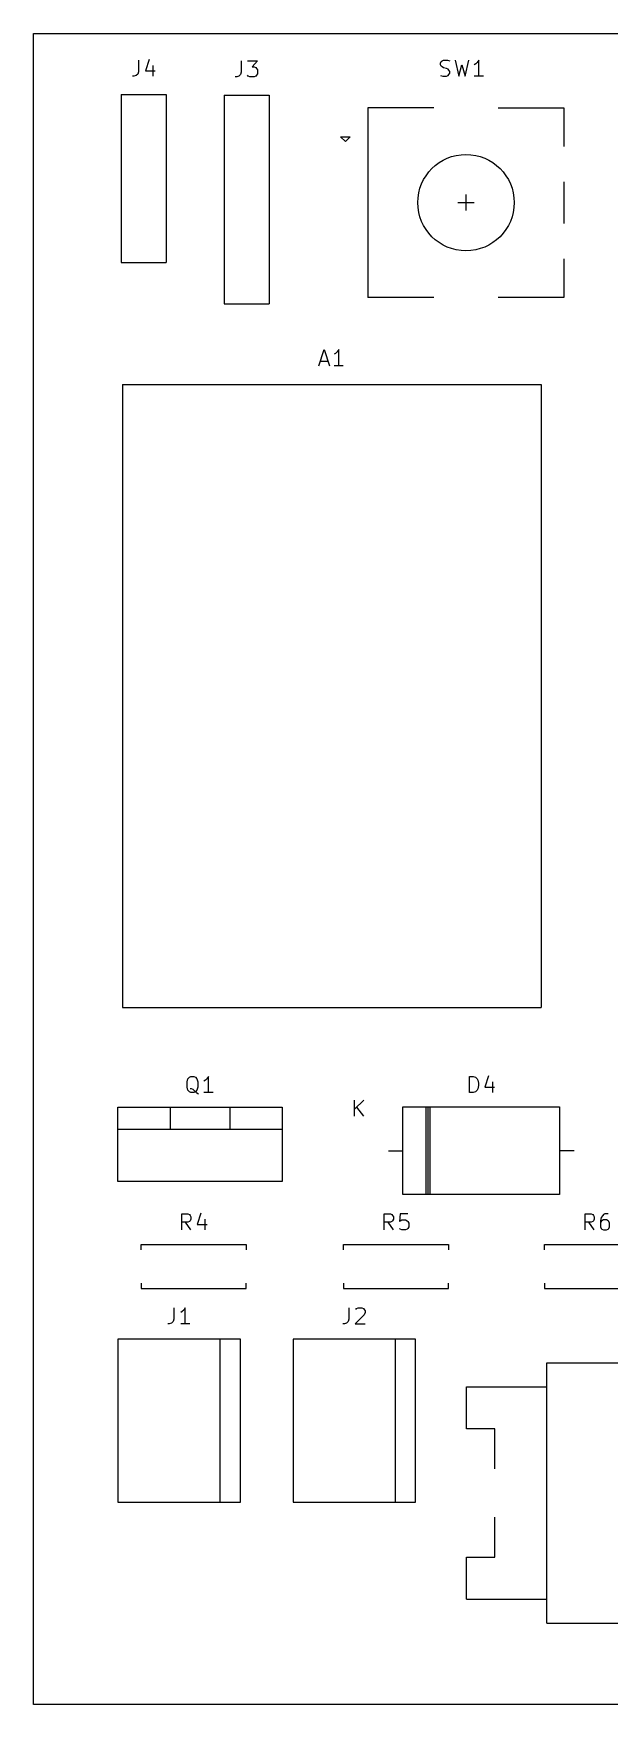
# Model space of a CAD drawing. Header units: millimetres. Extents: x 20 to 124, y -124 to -20.
# Drawn here: x 20 to 55.9, y -124 to -20 of the extents above; entities that cross this region are included whole.
import ezdxf

# ---------------------------------------------------------------- set-up
doc = ezdxf.new("R2010")
doc.units = ezdxf.units.MM
doc.layers.add('Edge.Cuts', color=254, linetype='CONTINUOUS', true_color=0xd0d2cd)
doc.layers.add('F.Silkscreen', color=41, linetype='CONTINUOUS', true_color=0xf2eda1)

msp = doc.modelspace()

# ---------------------------------------------------------------- linework, layer by layer
at = {"layer": 'Edge.Cuts', "linetype": 'CONTINUOUS'}
for p, q in [((20, -20), (124, -20)), ((20, -124), (20, -20)), ((124, -124), (20, -124))]:
    msp.add_line(p, q, dxfattribs=at)
at = {"layer": 'F.Silkscreen', "linetype": 'CONTINUOUS'}
for p, q in [((26.536666, -21.669819), (26.536666, -22.384104)), ((27.203333, -21.6222), (26.965238, -22.336485)), ((32.936666, -21.699819), (32.936666, -22.414104)), ((33.317619, -21.699819), (33.936666, -21.699819)), ((33.936666, -21.699819), (33.603333, -22.080771)), ((45.336667, -21.850295), (45.384286, -21.755057)), ((45.384286, -21.755057), (45.431905, -21.707438)), ((45.431905, -21.707438), (45.527143, -21.659819)), ((45.527143, -21.659819), (45.765238, -21.659819)), ((45.765238, -21.659819), (45.908095, -21.707438)), ((46.241429, -21.659819), (46.479524, -22.659819)), ((46.860476, -22.659819), (47.098572, -21.659819)), ((47.622381, -21.802676), (47.527143, -21.897914)), ((47.717619, -21.659819), (47.622381, -21.802676)), ((47.717619, -22.659819), (47.717619, -21.659819)), ((26.250952, -22.669819), (26.155714, -22.669819)), ((26.393809, -22.6222), (26.250952, -22.669819)), ((26.489047, -22.526961), (26.393809, -22.6222)), ((26.536666, -22.384104), (26.489047, -22.526961)), ((26.965238, -22.336485), (27.584285, -22.336485)), ((27.441428, -22.003152), (27.441428, -22.669819)), ((32.650952, -22.699819), (32.555714, -22.699819)), ((32.793809, -22.6522), (32.650952, -22.699819)), ((32.889047, -22.556961), (32.793809, -22.6522)), ((32.936666, -22.414104), (32.889047, -22.556961)), ((33.365238, -22.6522), (33.317619, -22.60458)), ((33.460476, -22.699819), (33.365238, -22.6522)), ((33.74619, -22.699819), (33.460476, -22.699819)), ((33.603333, -22.080771), (33.74619, -22.080771)), ((33.74619, -22.080771), (33.841428, -22.12839)), ((33.841428, -22.6522), (33.74619, -22.699819)), ((33.841428, -22.12839), (33.889047, -22.176009)), ((33.889047, -22.60458), (33.841428, -22.6522)), ((33.889047, -22.176009), (33.936666, -22.271247)), ((33.936666, -22.509342), (33.889047, -22.60458)), ((33.936666, -22.271247), (33.936666, -22.509342)), ((45.336667, -21.945533), (45.336667, -21.850295)), ((45.384286, -22.040771), (45.336667, -21.945533)), ((45.336667, -22.6122), (45.479524, -22.659819)), ((45.431905, -22.08839), (45.384286, -22.040771)), ((45.527143, -22.136009), (45.431905, -22.08839)), ((45.479524, -22.659819), (45.717619, -22.659819)), ((45.717619, -22.183628), (45.527143, -22.136009)), ((45.812857, -22.231247), (45.717619, -22.183628)), ((45.717619, -22.659819), (45.812857, -22.6122)), ((45.860476, -22.278866), (45.812857, -22.231247)), ((45.812857, -22.6122), (45.860476, -22.56458)), ((45.908095, -22.374104), (45.860476, -22.278866)), ((45.860476, -22.56458), (45.908095, -22.469342)), ((45.908095, -22.469342), (45.908095, -22.374104)), ((46.479524, -22.659819), (46.67, -21.945533)), ((46.67, -21.945533), (46.860476, -22.659819)), ((47.527143, -21.897914), (47.431905, -21.945533)), ((48.003333, -22.659819), (47.431905, -22.659819)), ((25.47, -23.81), (25.47, -34.25)), ((25.47, -23.81), (28.27, -23.81)), ((28.27, -23.81), (28.27, -34.25)), ((31.87, -23.84), (31.87, -36.82)), ((31.87, -23.84), (34.67, -23.84)), ((34.67, -23.84), (34.67, -36.82)), ((40.82, -24.63), (40.82, -36.43)), ((44.92, -24.63), (40.82, -24.63)), ((48.92, -24.63), (53.02, -24.63)), ((53.02, -24.63), (53.02, -27.03)), ((39.12, -26.43), (39.72, -26.43)), ((39.42, -26.73), (39.12, -26.43)), ((39.72, -26.43), (39.42, -26.73)), ((46.92, -30.03), (46.92, -31.03)), ((53.02, -29.23), (53.02, -31.83)), ((46.42, -30.53), (47.42, -30.53)), ((25.47, -34.25), (28.27, -34.25)), ((53.02, -34.03), (53.02, -36.43)), ((31.87, -36.82), (34.67, -36.82)), ((44.92, -36.43), (40.82, -36.43)), ((53.02, -36.43), (48.92, -36.43)), ((37.760476, -40.679819), (38.093809, -39.679819)), ((37.855714, -40.394104), (38.331904, -40.394104)), ((38.093809, -39.679819), (38.427142, -40.679819)), ((38.808095, -39.917914), (38.712857, -39.965533)), ((38.903333, -39.822676), (38.808095, -39.917914)), ((38.998571, -39.679819), (38.903333, -39.822676)), ((38.998571, -40.679819), (38.998571, -39.679819)), ((39.284285, -40.679819), (38.712857, -40.679819)), ((25.54, -41.85), (25.54, -80.61)), ((25.54, -41.85), (51.6, -41.85)), ((51.6, -41.85), (51.6, -80.61)), ((25.54, -80.61), (51.6, -80.61)), ((29.560476, -85.243152), (29.608095, -85.052676)), ((29.560476, -85.576485), (29.560476, -85.243152)), ((29.608095, -85.052676), (29.703333, -84.957438)), ((29.703333, -84.957438), (29.798571, -84.909819)), ((29.798571, -84.909819), (29.989047, -84.909819)), ((29.989047, -84.909819), (30.084285, -84.957438)), ((30.084285, -84.957438), (30.179523, -85.052676)), ((30.179523, -85.052676), (30.227142, -85.243152)), ((30.227142, -85.243152), (30.227142, -85.576485)), ((30.703333, -85.147914), (30.608095, -85.195533)), ((30.798571, -85.052676), (30.703333, -85.147914)), ((30.893809, -84.909819), (30.798571, -85.052676)), ((30.893809, -85.909819), (30.893809, -84.909819)), ((47.131905, -85.909819), (47.131905, -84.909819)), ((47.131905, -84.909819), (47.37, -84.909819)), ((47.37, -84.909819), (47.512857, -84.957438)), ((47.512857, -84.957438), (47.608095, -85.052676)), ((47.608095, -85.052676), (47.655714, -85.147914)), ((47.655714, -85.147914), (47.703333, -85.33839)), ((48.322381, -84.8622), (48.084286, -85.576485)), ((48.560476, -85.243152), (48.560476, -85.909819)), ((29.608095, -85.766961), (29.560476, -85.576485)), ((29.703333, -85.8622), (29.608095, -85.766961)), ((29.798571, -85.909819), (29.703333, -85.8622)), ((29.84619, -85.671723), (29.750952, -85.671723)), ((29.989047, -85.909819), (29.798571, -85.909819)), ((29.941428, -85.719342), (29.84619, -85.671723)), ((30.084285, -85.8622), (29.941428, -85.719342)), ((30.084285, -85.8622), (29.989047, -85.909819)), ((30.179523, -85.766961), (30.084285, -85.8622)), ((30.179523, -85.957438), (30.084285, -85.8622)), ((30.227142, -85.576485), (30.179523, -85.766961)), ((30.274761, -86.005057), (30.179523, -85.957438)), ((31.179523, -85.909819), (30.608095, -85.909819)), ((47.37, -85.909819), (47.131905, -85.909819)), ((47.512857, -85.8622), (47.37, -85.909819)), ((47.608095, -85.766961), (47.512857, -85.8622)), ((47.655714, -85.671723), (47.608095, -85.766961)), ((47.703333, -85.481247), (47.655714, -85.671723)), ((47.703333, -85.33839), (47.703333, -85.481247)), ((48.084286, -85.576485), (48.703333, -85.576485)), ((25.26, -86.82), (35.48, -86.82)), ((25.26, -91.44), (25.26, -86.82)), ((28.52, -86.82), (28.52, -88.2)), ((32.22, -86.82), (32.22, -88.2)), ((35.48, -86.82), (35.48, -91.44)), ((39.988095, -87.384819), (39.988095, -86.384819)), ((40.559523, -86.384819), (39.988095, -86.956247)), ((40.559523, -87.384819), (40.130952, -86.81339)), ((43, -86.81), (52.74, -86.81)), ((43, -92.25), (43, -86.81)), ((44.425, -86.81), (44.425, -92.25)), ((44.545, -86.81), (44.545, -92.25)), ((44.665, -86.81), (44.665, -92.25)), ((52.74, -86.81), (52.74, -92.25)), ((25.26, -88.2), (35.48, -88.2)), ((42.09, -89.53), (43, -89.53)), ((53.65, -89.53), (52.74, -89.53)), ((35.48, -91.44), (25.26, -91.44)), ((52.74, -92.25), (43, -92.25)), ((29.231905, -94.459819), (29.231905, -93.459819)), ((29.231905, -93.459819), (29.612857, -93.459819)), ((29.612857, -93.459819), (29.708095, -93.507438)), ((29.708095, -93.507438), (29.755714, -93.555057)), ((29.755714, -93.555057), (29.803333, -93.650295)), ((30.422381, -93.4122), (30.184286, -94.126485)), ((41.831905, -94.459819), (41.831905, -93.459819)), ((41.831905, -93.459819), (42.212857, -93.459819)), ((42.212857, -93.459819), (42.308095, -93.507438)), ((42.308095, -93.507438), (42.355714, -93.555057)), ((42.355714, -93.555057), (42.403333, -93.650295)), ((42.831905, -93.459819), (42.784286, -93.936009)), ((43.308095, -93.459819), (42.831905, -93.459819)), ((54.331905, -94.459819), (54.331905, -93.459819)), ((54.331905, -93.459819), (54.712857, -93.459819)), ((54.712857, -93.459819), (54.808095, -93.507438)), ((54.808095, -93.507438), (54.855714, -93.555057)), ((54.855714, -93.555057), (54.903333, -93.650295)), ((55.427143, -93.555057), (55.331905, -93.697914)), ((55.474762, -93.507438), (55.427143, -93.555057)), ((55.57, -93.459819), (55.474762, -93.507438)), ((55.760476, -93.459819), (55.57, -93.459819)), ((29.612857, -93.983628), (29.231905, -93.983628)), ((29.803333, -94.459819), (29.47, -93.983628)), ((29.708095, -93.936009), (29.612857, -93.983628)), ((29.755714, -93.88839), (29.708095, -93.936009)), ((29.803333, -93.793152), (29.755714, -93.88839)), ((29.803333, -93.650295), (29.803333, -93.793152)), ((30.184286, -94.126485), (30.803333, -94.126485)), ((30.660476, -93.793152), (30.660476, -94.459819)), ((42.212857, -93.983628), (41.831905, -93.983628)), ((42.403333, -94.459819), (42.07, -93.983628)), ((42.308095, -93.936009), (42.212857, -93.983628)), ((42.355714, -93.88839), (42.308095, -93.936009)), ((42.403333, -93.793152), (42.355714, -93.88839)), ((42.403333, -93.650295), (42.403333, -93.793152)), ((42.784286, -93.936009), (42.831905, -93.88839)), ((42.831905, -94.4122), (42.784286, -94.36458)), ((42.831905, -93.88839), (42.927143, -93.840771)), ((42.927143, -94.459819), (42.831905, -94.4122)), ((42.927143, -93.840771), (43.165238, -93.840771)), ((43.165238, -94.459819), (42.927143, -94.459819)), ((43.165238, -93.840771), (43.260476, -93.88839)), ((43.260476, -94.4122), (43.165238, -94.459819)), ((43.260476, -93.88839), (43.308095, -93.936009)), ((43.308095, -94.36458), (43.260476, -94.4122)), ((43.308095, -93.936009), (43.355714, -94.031247)), ((43.355714, -94.269342), (43.308095, -94.36458)), ((43.355714, -94.031247), (43.355714, -94.269342)), ((54.712857, -93.983628), (54.331905, -93.983628)), ((54.903333, -94.459819), (54.57, -93.983628)), ((54.808095, -93.936009), (54.712857, -93.983628)), ((54.855714, -93.88839), (54.808095, -93.936009)), ((54.903333, -93.793152), (54.855714, -93.88839)), ((54.903333, -93.650295), (54.903333, -93.793152)), ((55.331905, -93.697914), (55.284286, -93.88839)), ((55.284286, -93.88839), (55.284286, -94.269342)), ((55.331905, -93.936009), (55.284286, -94.031247)), ((55.284286, -94.269342), (55.331905, -94.36458)), ((55.379524, -93.88839), (55.331905, -93.936009)), ((55.331905, -94.36458), (55.379524, -94.4122)), ((55.474762, -93.840771), (55.379524, -93.88839)), ((55.379524, -94.4122), (55.474762, -94.459819)), ((55.665238, -93.840771), (55.474762, -93.840771)), ((55.474762, -94.459819), (55.665238, -94.459819)), ((55.760476, -93.88839), (55.665238, -93.840771)), ((55.665238, -94.459819), (55.760476, -94.4122)), ((55.808095, -93.936009), (55.760476, -93.88839)), ((55.760476, -94.4122), (55.808095, -94.36458)), ((55.855714, -94.031247), (55.808095, -93.936009)), ((55.808095, -94.36458), (55.855714, -94.269342)), ((55.855714, -94.269342), (55.855714, -94.031247)), ((26.7, -95.36), (33.24, -95.36)), ((26.7, -95.69), (26.7, -95.36)), ((33.24, -95.36), (33.24, -95.69)), ((39.3, -95.36), (45.84, -95.36)), ((39.3, -95.69), (39.3, -95.36)), ((45.84, -95.36), (45.84, -95.69)), ((51.8, -95.36), (58.34, -95.36)), ((51.8, -95.69), (51.8, -95.36)), ((26.7, -97.77), (26.7, -98.1)), ((26.7, -98.1), (33.24, -98.1)), ((33.24, -98.1), (33.24, -97.77)), ((39.3, -97.77), (39.3, -98.1)), ((39.3, -98.1), (45.84, -98.1)), ((45.84, -98.1), (45.84, -97.77)), ((51.8, -97.77), (51.8, -98.1)), ((51.8, -98.1), (58.34, -98.1)), ((28.736666, -99.309819), (28.736666, -100.024104)), ((29.260476, -99.547914), (29.165238, -99.595533)), ((29.355714, -99.452676), (29.260476, -99.547914)), ((29.450952, -99.309819), (29.355714, -99.452676)), ((29.450952, -100.309819), (29.450952, -99.309819)), ((39.636666, -99.309819), (39.636666, -100.024104)), ((40.589047, -99.73839), (40.017619, -100.309819)), ((40.065238, -99.405057), (40.112857, -99.357438)), ((40.112857, -99.357438), (40.208095, -99.309819)), ((40.208095, -99.309819), (40.44619, -99.309819)), ((40.44619, -99.309819), (40.541428, -99.357438)), ((40.541428, -99.357438), (40.589047, -99.405057)), ((40.589047, -99.405057), (40.636666, -99.500295)), ((40.636666, -99.595533), (40.589047, -99.73839)), ((40.636666, -99.500295), (40.636666, -99.595533)), ((28.450952, -100.309819), (28.355714, -100.309819)), ((28.593809, -100.2622), (28.450952, -100.309819)), ((28.689047, -100.166961), (28.593809, -100.2622)), ((28.736666, -100.024104), (28.689047, -100.166961)), ((29.736666, -100.309819), (29.165238, -100.309819)), ((39.350952, -100.309819), (39.255714, -100.309819)), ((39.493809, -100.2622), (39.350952, -100.309819)), ((39.589047, -100.166961), (39.493809, -100.2622)), ((39.636666, -100.024104), (39.589047, -100.166961)), ((40.017619, -100.309819), (40.636666, -100.309819)), ((25.26, -101.25), (25.26, -111.41)), ((32.88, -101.25), (25.26, -101.25)), ((31.61, -101.25), (31.61, -111.41)), ((32.88, -111.41), (32.88, -101.25)), ((36.16, -101.25), (36.16, -111.41)), ((43.78, -101.25), (36.16, -101.25)), ((42.51, -101.25), (42.51, -111.41)), ((43.78, -111.41), (43.78, -101.25)), ((51.96, -102.73), (57.46, -102.73)), ((51.96, -118.93), (51.96, -102.73)), ((46.96, -104.23), (51.96, -104.23)), ((46.96, -106.83), (46.96, -104.23)), ((48.71, -106.83), (46.96, -106.83)), ((48.71, -109.33), (48.71, -106.83)), ((25.26, -111.41), (32.88, -111.41)), ((36.16, -111.41), (43.78, -111.41)), ((48.71, -114.83), (48.71, -112.33)), ((46.96, -114.83), (48.71, -114.83)), ((46.96, -117.43), (46.96, -114.83)), ((46.96, -117.43), (51.96, -117.43)), ((51.96, -118.93), (57.46, -118.93))]:
    msp.add_line(p, q, dxfattribs=at)
at = {"layer": 'F.Silkscreen'}
msp.add_circle((46.92, -30.53), 3, dxfattribs=at)

doc.saveas('drawing.dxf')
